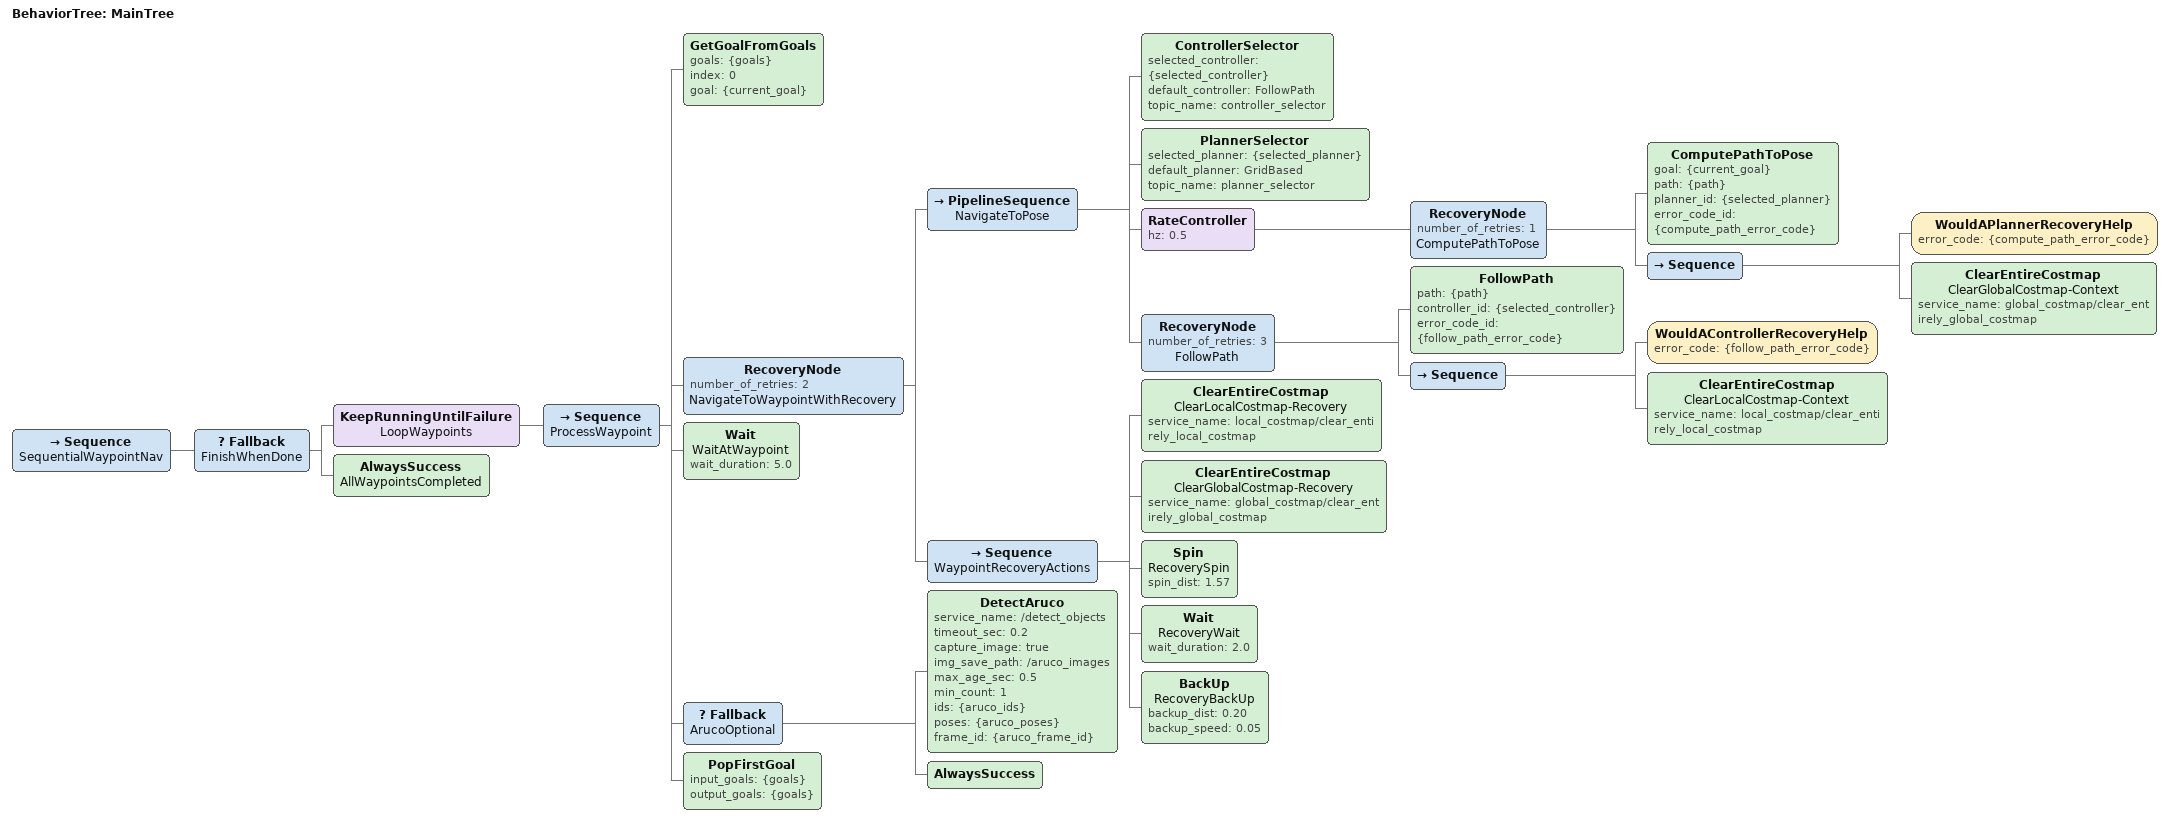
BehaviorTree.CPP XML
<root BTCPP_format="4" main_tree_to_execute="MainTree">
  <BehaviorTree ID="MainTree">
    <Sequence name="SequentialWaypointNav">

      <!-- When goals are finished (GetGoalFromGoals fails), convert that final FAILURE into SUCCESS -->
      <Fallback name="FinishWhenDone">

        <!-- Loop: keep running until ProcessWaypoint FAILS (i.e., no goals left) -->
        <KeepRunningUntilFailure name="LoopWaypoints">
          <Sequence name="ProcessWaypoint">

            <!-- Take the first goal (index 0). MUST FAIL when goals is empty -->
            <GetGoalFromGoals goals="{goals}" index="0" goal="{current_goal}"/>

            <!-- Whole waypoint navigation wrapped in a recovery retry -->
            <RecoveryNode number_of_retries="2" name="NavigateToWaypointWithRecovery">

              <!-- Main navigation work -->
              <PipelineSequence name="NavigateToPose">
                <ControllerSelector selected_controller="{selected_controller}" default_controller="FollowPath" topic_name="controller_selector"/>
                <PlannerSelector selected_planner="{selected_planner}" default_planner="GridBased" topic_name="planner_selector"/>

                <!-- Plan -->
                <RateController hz="0.5">
                  <RecoveryNode number_of_retries="1" name="ComputePathToPose">
                    <ComputePathToPose goal="{current_goal}" path="{path}" planner_id="{selected_planner}" error_code_id="{compute_path_error_code}"/>
                    <Sequence>
                      <WouldAPlannerRecoveryHelp error_code="{compute_path_error_code}"/>
                      <ClearEntireCostmap name="ClearGlobalCostmap-Context" service_name="global_costmap/clear_entirely_global_costmap"/>
                    </Sequence>
                  </RecoveryNode>
                </RateController>

                <!-- Follow -->
                <RecoveryNode number_of_retries="3" name="FollowPath">
                  <FollowPath path="{path}" controller_id="{selected_controller}" error_code_id="{follow_path_error_code}"/>
                  <Sequence>
                    <WouldAControllerRecoveryHelp error_code="{follow_path_error_code}"/>
                    <ClearEntireCostmap name="ClearLocalCostmap-Context" service_name="local_costmap/clear_entirely_local_costmap"/>
                  </Sequence>
                </RecoveryNode>
              </PipelineSequence>

              <!-- Recovery actions if Pipeline Sequence NavigateToPose fails -->
              <Sequence name="WaypointRecoveryActions">
                <ClearEntireCostmap name="ClearLocalCostmap-Recovery" service_name="local_costmap/clear_entirely_local_costmap"/>
                <ClearEntireCostmap name="ClearGlobalCostmap-Recovery" service_name="global_costmap/clear_entirely_global_costmap"/>
                <!-- Spin in place (radians). 1.57 ~ 90deg -->
                <Spin name="RecoverySpin" spin_dist="1.57"/>
                <!-- Wait a bit -->
                <Wait name="RecoveryWait" wait_duration="2.0"/>
                <!-- Back up slightly -->
                <BackUp name="RecoveryBackUp" backup_dist="0.20" backup_speed="0.05"/>
              </Sequence>

            </RecoveryNode>

            <!-- Only runs if the above SUCCESS (goal reached) -->
            <Wait name="WaitAtWaypoint" wait_duration="5.0"/>

            <Fallback name="ArucoOptional">
              <DetectAruco service_name="/detect_objects"
                          timeout_sec="0.2"
                          capture_image="true"
                          img_save_path="/aruco_images"
                          max_age_sec="0.5"
                          min_count="1"
                          ids="{aruco_ids}"
                          poses="{aruco_poses}"
                          frame_id="{aruco_frame_id}"/>
              <AlwaysSuccess/>
            </Fallback>

            <!-- Remove the first goal only AFTER success -->
            <PopFirstGoal input_goals="{goals}" output_goals="{goals}"/>

          </Sequence>
        </KeepRunningUntilFailure>

        <!-- Loop ended (no more goals) -> mission complete -->
        <AlwaysSuccess name="AllWaypointsCompleted"/>

      </Fallback>

    </Sequence>
  </BehaviorTree>
</root>
